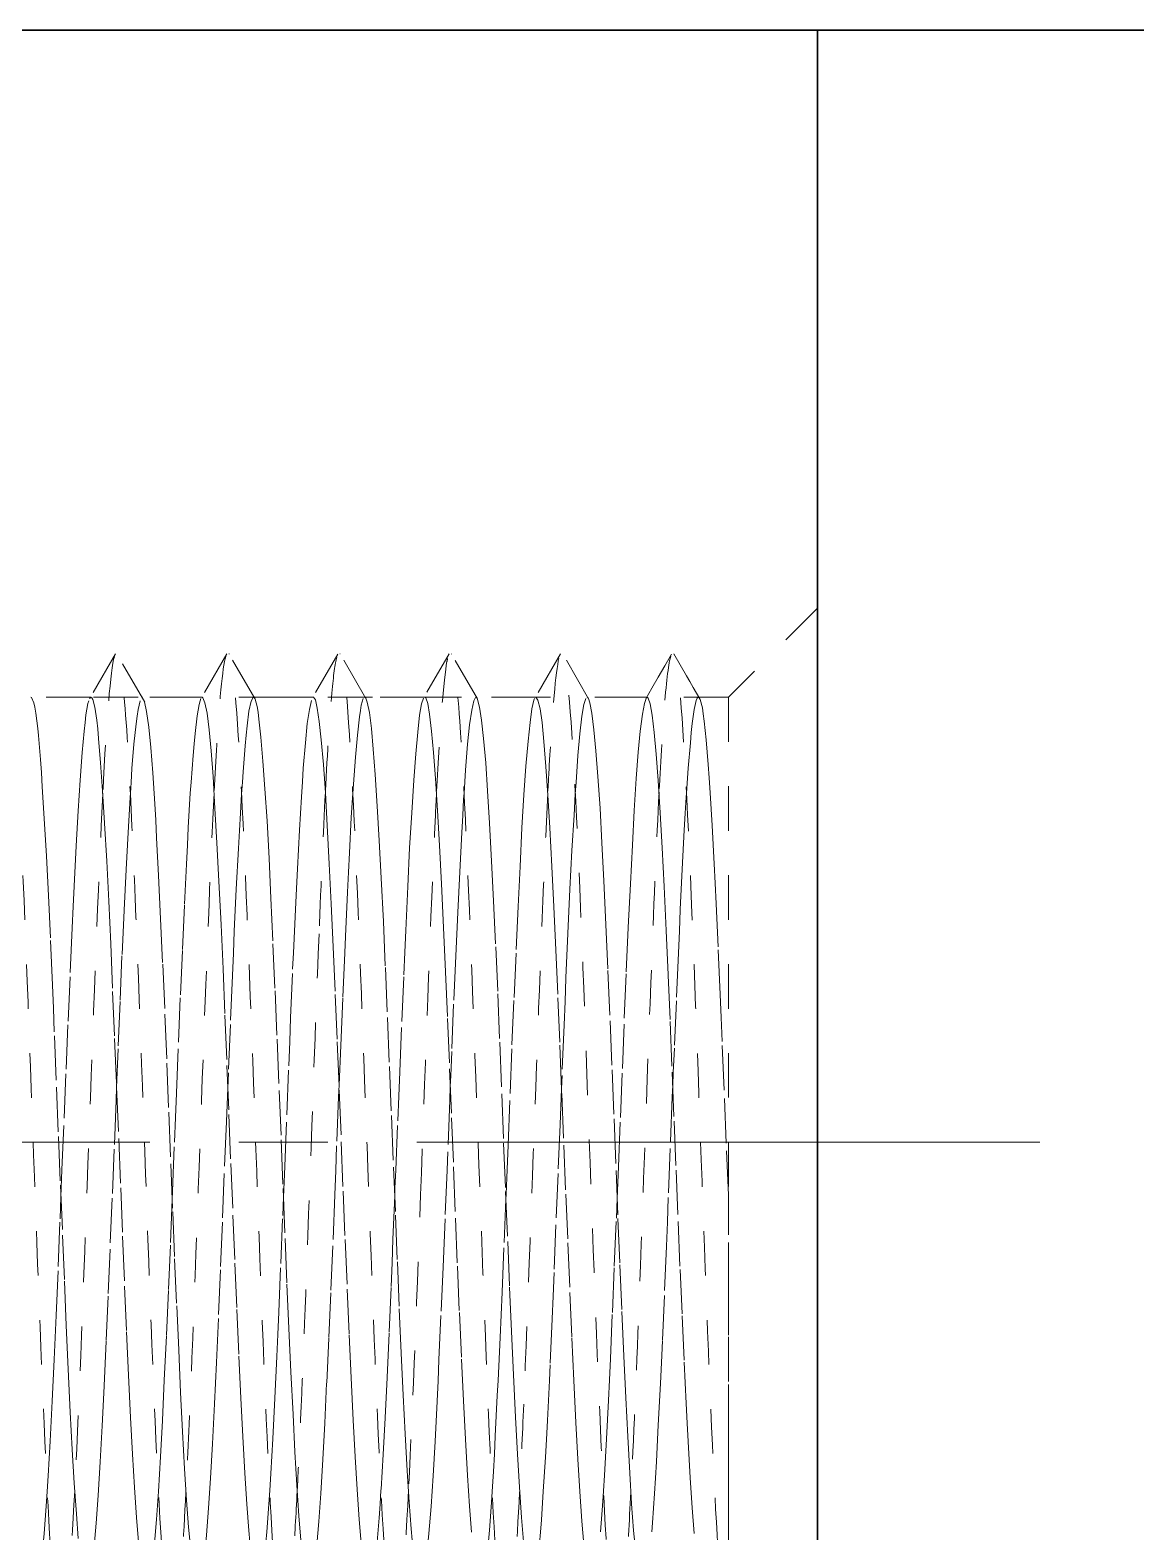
# Model space of a CAD drawing. Header units: millimetres. Extents: x -742 to 742, y -525 to 525.
# Drawn here: x -387.48 to -362.63, y -62.69 to -28.93 of the extents above; entities that cross this region are included whole.
import ezdxf

# ---------------------------------------------------------------- set-up
doc = ezdxf.new("R2010")
doc.units = ezdxf.units.MM
doc.linetypes.add('点画线', pattern=[18, 12, -2, 2, -2])
doc.linetypes.add('虚线', pattern=[2, 1, -1])
doc.layers.get('0').update_dxf_attribs({"lineweight": 35})
for name, color, linetype, lineweight in [('中心线层', 1, '点画线', 18), ('粗实线层', 7, 'Continuous', 35), ('虚线层', 6, '虚线', 18)]:
    doc.layers.add(name, color=color, linetype=linetype, lineweight=lineweight)

# ---------------------------------------------------------------- blocks, each defined once
blk = doc.blocks.new('*X8')
for p, q in [((-437.802, 60), (-387.802, 60)), ((-387.802, 60), (-387.802, -70)), ((-387.802, 60), (-323.785, 60))]:
    blk.add_line(p, q)
at = {"layer": '虚线层', "color": 7}
for p, q in [((-387.802, 46.999), (-387.802, 60)), ((-387.802, 47), (-389.802, 45)), ((-387.802, 47), (-389.802, 45)), ((-387.802, 23), (-387.802, 46.999)), ((-404.133, 45), (-405.762, 45)), ((-404.128, 45), (-405.478, 45)), ((-403.07, 45), (-404.133, 45)), ((-389.802, 45), (-403.07, 45)), ((-401.628, 45), (-402.976, 45)), ((-399.125, 45), (-400.475, 45)), ((-396.627, 45), (-397.978, 45)), ((-394.129, 45), (-395.477, 45)), ((-391.626, 45), (-392.975, 45)), ((-389.802, 45), (-390.478, 45)), ((-389.802, 45), (-389.802, 33.805)), ((-389.802, 45), (-389.802, 33.904))]:
    blk.add_line(p, q, dxfattribs=at)
for points in [[(-403.577, 45.977), (-404.161, 44.968)], [(-401.077, 45.975), (-401.661, 44.966)], [(-400.444, 44.97), (-401.028, 45.979)], [(-398.578, 45.97), (-399.163, 44.958)], [(-397.947, 44.97), (-398.531, 45.98)], [(-396.076, 45.978), (-396.66, 44.969)], [(-395.444, 44.964), (-396.027, 45.974)], [(-393.578, 45.975), (-394.161, 44.966)], [(-392.943, 44.968), (-393.527, 45.977)], [(-391.077, 45.973), (-391.229, 45.708), (-391.304, 45.577), (-391.377, 45.45), (-391.52, 45.204), (-391.66, 44.963)], [(-390.442, 44.962), (-390.593, 45.224), (-390.668, 45.352), (-390.742, 45.479), (-390.885, 45.729), (-391.026, 45.974)], [(-402.915, 44.889), (-403.497, 45.891)], [(-405.324, 44.296), (-405.369, 44.646), (-405.392, 44.778), (-405.415, 44.878), (-405.462, 44.992), (-405.478, 45)], [(-404.802, 33.77), (-404.779, 34.378), (-404.732, 35.54), (-404.687, 36.64), (-404.641, 37.719), (-404.594, 38.817), (-404.552, 39.814), (-404.53, 40.295), (-404.509, 40.753), (-404.464, 41.664), (-404.419, 42.446), (-404.373, 43.137), (-404.326, 43.757), (-404.283, 44.237), (-404.261, 44.436), (-404.24, 44.603), (-404.195, 44.862), (-404.179, 44.921)], [(-404.157, 44.975), (-404.134, 44.998)], [(-404.128, 45), (-404.111, 44.991), (-404.088, 44.954), (-404.041, 44.775), (-403.998, 44.483), (-403.976, 44.291), (-403.955, 44.074), (-403.91, 43.525), (-403.866, 42.896), (-403.82, 42.17), (-403.772, 41.313), (-403.728, 40.418), (-403.685, 39.457), (-403.641, 38.387), (-403.598, 37.328), (-403.552, 36.24), (-403.504, 35.08), (-403.459, 33.975), (-403.416, 32.883), (-403.372, 31.763), (-403.329, 30.738), (-403.284, 29.765), (-403.236, 28.811), (-403.191, 27.982), (-403.147, 27.238), (-403.102, 26.559), (-403.06, 26.018)], [(-403.024, 44.921), (-403.069, 44.722), (-403.093, 44.577), (-403.115, 44.405), (-403.162, 43.947), (-403.206, 43.399), (-403.228, 43.083), (-403.243, 42.842)], [(-402.973, 44.999), (-402.976, 45)], [(-401.879, 43.091), (-401.834, 43.69), (-401.811, 43.953), (-401.788, 44.184), (-401.741, 44.581), (-401.698, 44.838), (-401.676, 44.923), (-401.655, 44.975)], [(-401.629, 45), (-401.61, 44.988), (-401.566, 44.875), (-401.52, 44.641), (-401.472, 44.268), (-401.428, 43.797), (-401.385, 43.218), (-401.341, 42.501), (-401.298, 41.725), (-401.252, 40.867), (-401.204, 39.888), (-401.159, 38.894), (-401.116, 37.854), (-401.072, 36.722), (-401.029, 35.623), (-400.984, 34.518), (-400.936, 33.362), (-400.891, 32.282), (-400.847, 31.236), (-400.802, 30.186), (-400.76, 29.248), (-400.716, 28.38), (-400.668, 27.555), (-400.623, 26.863), (-400.578, 26.271), (-400.533, 25.763)], [(-400.485, 44.997), (-400.53, 44.911), (-400.578, 44.69), (-400.621, 44.358), (-400.643, 44.147), (-400.664, 43.911), (-400.708, 43.324), (-400.724, 43.091)], [(-400.448, 44.977), (-400.475, 45)], [(-399.413, 26.053), (-399.457, 26.602), (-399.502, 27.289), (-399.544, 28.039), (-399.587, 28.874), (-399.635, 29.833), (-399.681, 30.81), (-399.726, 31.838), (-399.771, 32.961), (-399.813, 34.054), (-399.856, 35.159), (-399.903, 36.319), (-399.949, 37.405), (-399.994, 38.462), (-400.04, 39.528), (-400.083, 40.484), (-400.125, 41.374), (-400.171, 42.226), (-400.217, 42.945), (-400.263, 43.566), (-400.309, 44.107), (-400.352, 44.508), (-400.373, 44.665), (-400.394, 44.792), (-400.44, 44.961), (-400.448, 44.977)], [(-399.579, 39.259), (-399.534, 40.232), (-399.511, 40.699), (-399.488, 41.141), (-399.441, 42.016), (-399.398, 42.76), (-399.376, 43.099), (-399.355, 43.409), (-399.31, 43.98), (-399.266, 44.411), (-399.22, 44.727), (-399.172, 44.93)], [(-399.125, 45), (-399.085, 44.946), (-399.041, 44.759), (-398.998, 44.459), (-398.952, 44.043), (-398.904, 43.486), (-398.859, 42.85), (-398.816, 42.118), (-398.772, 41.255), (-398.729, 40.355), (-398.684, 39.39), (-398.636, 38.317), (-398.591, 37.255), (-398.547, 36.166), (-398.502, 35.005), (-398.46, 33.901), (-398.416, 32.81), (-398.368, 31.692), (-398.323, 30.67), (-398.278, 29.702), (-398.233, 28.753), (-398.19, 27.929), (-398.148, 27.191), (-398.101, 26.519), (-398.055, 25.986)], [(-398.009, 44.97), (-398.052, 44.824), (-398.073, 44.705), (-398.094, 44.558), (-398.14, 44.152), (-398.185, 43.651), (-398.23, 43.044), (-398.244, 42.842)], [(-397.954, 44.982), (-397.963, 44.992), (-397.978, 45)], [(-396.888, 25.794), (-396.932, 26.31), (-396.975, 26.909), (-397.019, 27.608), (-397.067, 28.44), (-397.113, 29.313), (-397.157, 30.256), (-397.202, 31.31), (-397.244, 32.359), (-397.287, 33.44), (-397.335, 34.597), (-397.381, 35.703), (-397.426, 36.8), (-397.471, 37.93), (-397.513, 38.967), (-397.556, 39.957), (-397.603, 40.931), (-397.649, 41.784), (-397.694, 42.554), (-397.74, 43.263), (-397.783, 43.834), (-397.825, 44.298), (-397.871, 44.662), (-397.917, 44.887), (-397.954, 44.982)], [(-397.279, 34.373), (-397.234, 35.479), (-397.211, 36.035), (-397.189, 36.579), (-397.141, 37.715), (-397.098, 38.761), (-397.076, 39.271), (-397.055, 39.761), (-397.01, 40.75), (-396.966, 41.618), (-396.92, 42.405), (-396.872, 43.135), (-396.828, 43.727), (-396.785, 44.213), (-396.741, 44.602), (-396.698, 44.851), (-396.655, 44.977)], [(-396.627, 45), (-396.604, 44.985), (-396.559, 44.863), (-396.516, 44.621), (-396.472, 44.24), (-396.429, 43.761), (-396.385, 43.175), (-396.336, 42.452), (-396.291, 41.67), (-396.247, 40.807), (-396.202, 39.822), (-396.16, 38.825), (-396.116, 37.782), (-396.068, 36.648), (-396.023, 35.549), (-395.978, 34.443), (-395.933, 33.288), (-395.891, 32.211), (-395.848, 31.167), (-395.801, 30.121), (-395.755, 29.187), (-395.709, 28.324), (-395.664, 27.505), (-395.621, 26.82), (-395.579, 26.235)], [(-395.483, 44.998), (-395.525, 44.92), (-395.571, 44.708), (-395.617, 44.384), (-395.663, 43.945), (-395.709, 43.365), (-395.744, 42.842)], [(-395.451, 44.977), (-395.477, 45)], [(-394.406, 26.02), (-394.451, 26.561), (-394.499, 27.241), (-394.544, 27.985), (-394.588, 28.815), (-394.632, 29.769), (-394.675, 30.742), (-394.719, 31.767), (-394.767, 32.888), (-394.813, 33.98), (-394.857, 35.084), (-394.902, 36.245), (-394.944, 37.333), (-394.987, 38.392), (-395.035, 39.461), (-395.081, 40.422), (-395.126, 41.316), (-395.171, 42.174), (-395.213, 42.899), (-395.256, 43.528), (-395.303, 44.076), (-395.349, 44.484), (-395.394, 44.776), (-395.44, 44.954), (-395.451, 44.977)], [(-394.802, 33.72), (-394.798, 33.831), (-394.776, 34.387), (-394.755, 34.935), (-394.71, 36.096), (-394.666, 37.187), (-394.62, 38.251), (-394.572, 39.327), (-394.528, 40.296), (-394.485, 41.2), (-394.441, 42.069), (-394.398, 42.807), (-394.352, 43.449), (-394.304, 44.013), (-394.259, 44.436), (-394.216, 44.744), (-394.172, 44.939), (-394.157, 44.974)], [(-394.129, 45), (-394.129, 45), (-394.085, 44.938), (-394.036, 44.742), (-393.991, 44.434), (-393.947, 44.01), (-393.902, 43.446), (-393.86, 42.803), (-393.816, 42.065), (-393.768, 41.196), (-393.723, 40.292), (-393.678, 39.323), (-393.633, 38.247), (-393.591, 37.182), (-393.548, 36.091), (-393.501, 34.93), (-393.455, 33.827), (-393.41, 32.737), (-393.364, 31.622), (-393.321, 30.603), (-393.279, 29.638), (-393.233, 28.695), (-393.187, 27.876), (-393.141, 27.145), (-393.095, 26.48), (-393.052, 25.954)], [(-393.003, 44.975), (-393.049, 44.838), (-393.094, 44.579), (-393.14, 44.182), (-393.183, 43.688), (-393.225, 43.088), (-393.242, 42.828)], [(-392.947, 44.975), (-392.956, 44.989), (-392.975, 45)], [(-391.883, 25.765), (-391.931, 26.273), (-391.976, 26.866), (-392.018, 27.558), (-392.063, 28.384), (-392.106, 29.252), (-392.151, 30.191), (-392.199, 31.241), (-392.244, 32.287), (-392.288, 33.366), (-392.332, 34.523), (-392.375, 35.629), (-392.419, 36.727), (-392.467, 37.858), (-392.513, 38.899), (-392.557, 39.892), (-392.602, 40.871), (-392.644, 41.729), (-392.687, 42.505), (-392.735, 43.221), (-392.781, 43.799), (-392.826, 44.27), (-392.871, 44.642), (-392.913, 44.876), (-392.947, 44.975)], [(-392.302, 33.735), (-392.272, 34.448), (-392.228, 35.554), (-392.185, 36.653), (-392.141, 37.787), (-392.098, 38.83), (-392.052, 39.827), (-392.004, 40.81), (-391.959, 41.674), (-391.916, 42.455), (-391.872, 43.178), (-391.829, 43.764), (-391.785, 44.242), (-391.736, 44.622), (-391.691, 44.864), (-391.653, 44.976)], [(-391.626, 45), (-391.602, 44.98), (-391.56, 44.851), (-391.516, 44.601), (-391.468, 44.211), (-391.423, 43.725), (-391.378, 43.132), (-391.333, 42.402), (-391.291, 41.614), (-391.248, 40.745), (-391.201, 39.757), (-391.155, 38.756), (-391.11, 37.71), (-391.064, 36.575), (-391.021, 35.475), (-390.979, 34.369), (-390.933, 33.214), (-390.887, 32.139), (-390.841, 31.098), (-390.795, 30.056), (-390.752, 29.126), (-390.73, 28.684), (-390.709, 28.269), (-390.664, 27.455), (-390.619, 26.777), (-390.573, 26.199)], [(-390.481, 44.999), (-390.504, 44.979), (-390.526, 44.93), (-390.571, 44.725), (-390.613, 44.409), (-390.635, 44.206), (-390.656, 43.978), (-390.703, 43.406), (-390.743, 42.845)], [(-389.802, 33.805), (-389.85, 34.979), (-389.9, 36.17), (-389.944, 37.26), (-389.966, 37.799), (-389.988, 38.322), (-390.032, 39.394), (-390.075, 40.359), (-390.097, 40.821), (-390.119, 41.259), (-390.167, 42.121), (-390.213, 42.853), (-390.235, 43.186), (-390.257, 43.489), (-390.302, 44.045), (-390.344, 44.46), (-390.366, 44.626), (-390.387, 44.76), (-390.435, 44.947), (-390.448, 44.974)], [(-401.887, 25.824), (-401.935, 26.347), (-401.981, 26.953), (-402.026, 27.658), (-402.071, 28.496), (-402.113, 29.375), (-402.156, 30.322), (-402.203, 31.38), (-402.249, 32.431), (-402.294, 33.514), (-402.34, 34.672), (-402.383, 35.777), (-402.425, 36.874), (-402.471, 38.001), (-402.517, 39.036), (-402.563, 40.021), (-402.609, 40.991), (-402.652, 41.839), (-402.673, 42.235), (-402.694, 42.603), (-402.74, 43.305), (-402.785, 43.869), (-402.83, 44.325), (-402.878, 44.681), (-402.921, 44.898), (-402.922, 44.901)], [(-404.413, 26.087), (-404.456, 26.642), (-404.503, 27.336), (-404.549, 28.092), (-404.594, 28.933), (-404.64, 29.897), (-404.683, 30.878), (-404.725, 31.909), (-404.771, 33.034), (-404.817, 34.129), (-404.863, 35.234), (-404.909, 36.392), (-404.952, 37.478), (-404.973, 38.014), (-404.994, 38.532), (-405.04, 39.594), (-405.085, 40.547), (-405.13, 41.432), (-405.178, 42.277), (-405.221, 42.99), (-405.243, 43.312), (-405.264, 43.605), (-405.308, 44.138), (-405.324, 44.296)], [(-402.302, 33.707), (-402.294, 33.892), (-402.252, 34.996), (-402.23, 35.553), (-402.209, 36.1), (-402.164, 37.247), (-402.119, 38.309), (-402.073, 39.331), (-402.026, 40.347), (-401.983, 41.248), (-401.961, 41.673), (-401.94, 42.072), (-401.895, 42.845), (-401.879, 43.091)], [(-400.724, 43.091), (-400.742, 42.825)], [(-403.243, 42.842), (-403.249, 42.748), (-403.293, 41.962), (-403.338, 41.127), (-403.383, 40.217), (-403.431, 39.191), (-403.475, 38.163), (-403.518, 37.096), (-403.552, 36.228)], [(-400.742, 42.825), (-400.769, 42.393), (-400.793, 42.006), (-400.815, 41.604), (-400.862, 40.688), (-400.906, 39.745), (-400.928, 39.247), (-400.949, 38.744), (-400.993, 37.642), (-401.038, 36.561), (-401.052, 36.217)], [(-398.244, 42.842), (-398.278, 42.301), (-398.321, 41.501), (-398.343, 41.068), (-398.364, 40.622), (-398.408, 39.624), (-398.424, 39.259)], [(-395.744, 42.842), (-395.752, 42.709), (-395.773, 42.342), (-395.794, 41.959), (-395.84, 41.078), (-395.885, 40.164), (-395.93, 39.187), (-395.978, 38.105), (-396.021, 37.036), (-396.043, 36.488), (-396.052, 36.249)], [(-393.242, 42.828), (-393.271, 42.351), (-393.317, 41.558), (-393.363, 40.684), (-393.409, 39.691), (-393.452, 38.687), (-393.473, 38.163), (-393.494, 37.638), (-393.54, 36.5), (-393.552, 36.2)], [(-390.743, 42.845), (-390.749, 42.757), (-390.772, 42.393), (-390.794, 42.012), (-390.84, 41.138), (-390.883, 40.228), (-390.904, 39.745), (-390.925, 39.255), (-390.971, 38.176), (-391.017, 37.109), (-391.04, 36.562), (-391.052, 36.275)], [(-399.802, 33.761), (-399.773, 34.452), (-399.726, 35.615), (-399.683, 36.713), (-399.661, 37.26), (-399.64, 37.791), (-399.595, 38.887), (-399.579, 39.259)], [(-398.424, 39.259), (-398.47, 38.234), (-398.493, 37.702), (-398.515, 37.169), (-398.552, 36.285)], [(-403.552, 36.228), (-403.563, 35.947), (-403.606, 34.842), (-403.651, 33.739), (-403.699, 32.596), (-403.744, 31.539), (-403.788, 30.524), (-403.832, 29.516), (-403.875, 28.626), (-403.919, 27.814), (-403.967, 27.056), (-404.013, 26.434), (-404.057, 25.916), (-404.102, 25.492), (-404.144, 25.208), (-404.187, 25.044), (-404.198, 25.022)], [(-401.052, 36.217), (-401.083, 35.461), (-401.131, 34.298), (-401.175, 33.201), (-401.218, 32.126), (-401.263, 31.033), (-401.306, 30.044), (-401.351, 29.115), (-401.399, 28.217), (-401.444, 27.447), (-401.488, 26.769), (-401.532, 26.165), (-401.575, 25.702), (-401.619, 25.352), (-401.667, 25.112), (-401.704, 25.018)], [(-398.552, 36.285), (-398.563, 36.022), (-398.606, 34.917), (-398.628, 34.36), (-398.649, 33.813), (-398.693, 32.668), (-398.738, 31.609), (-398.783, 30.591), (-398.831, 29.579), (-398.875, 28.684), (-398.918, 27.867), (-398.963, 27.101), (-399.006, 26.472), (-399.051, 25.948), (-399.099, 25.516), (-399.144, 25.223), (-399.188, 25.051), (-399.2, 25.023)], [(-396.052, 36.249), (-396.064, 35.943), (-396.108, 34.781), (-396.125, 34.373)], [(-393.552, 36.2), (-393.585, 35.4), (-393.63, 34.294), (-393.678, 33.141), (-393.721, 32.067), (-393.743, 31.539), (-393.764, 31.029), (-393.808, 29.991), (-393.825, 29.642)], [(-391.052, 36.275), (-391.063, 36.017), (-391.109, 34.856), (-391.152, 33.752), (-391.173, 33.201), (-391.194, 32.664), (-391.24, 31.551), (-391.285, 30.536), (-391.308, 30.044), (-391.33, 29.575), (-391.378, 28.637), (-391.421, 27.824), (-391.443, 27.447), (-391.464, 27.099), (-391.508, 26.44), (-391.525, 26.237)], [(-397.302, 33.793), (-397.295, 33.967), (-397.279, 34.373)], [(-396.125, 34.373), (-396.17, 33.275), (-396.193, 32.729), (-396.215, 32.198), (-396.263, 31.102), (-396.306, 30.109), (-396.328, 29.631), (-396.349, 29.176), (-396.393, 28.271), (-396.438, 27.496), (-396.483, 26.812), (-396.531, 26.201), (-396.576, 25.73), (-396.618, 25.372), (-396.663, 25.123), (-396.697, 25.023)], [(-405.111, 27.15), (-405.09, 27.499), (-405.048, 28.275), (-405, 29.18), (-404.955, 30.113), (-404.909, 31.106), (-404.863, 32.202), (-404.821, 33.279), (-404.802, 33.77)], [(-397.611, 27.178), (-397.609, 27.197), (-397.564, 27.976), (-397.519, 28.805), (-397.473, 29.709), (-397.426, 30.73), (-397.383, 31.754), (-397.361, 32.287), (-397.34, 32.819), (-397.302, 33.793)], [(-389.802, 24), (-389.802, 24.14), (-389.802, 24.26), (-389.802, 24.41), (-389.802, 24.828), (-389.802, 25.35), (-389.802, 25.657), (-389.802, 25.987), (-389.802, 26.774), (-389.802, 27.618), (-389.802, 28.079), (-389.802, 28.552), (-389.802, 29.621), (-389.802, 30.658), (-389.802, 31.199), (-389.802, 31.741), (-389.802, 32.914), (-389.802, 33.805)], [(-402.61, 27.149), (-402.609, 27.15), (-402.563, 27.922), (-402.521, 28.746), (-402.479, 29.646), (-402.432, 30.663), (-402.387, 31.684), (-402.341, 32.746), (-402.302, 33.707)], [(-400.111, 27.172), (-400.087, 27.549), (-400.041, 28.331), (-399.994, 29.241), (-399.952, 30.179), (-399.93, 30.674), (-399.909, 31.176), (-399.864, 32.274), (-399.819, 33.353), (-399.802, 33.761)], [(-394.979, 29.642), (-394.934, 30.607), (-394.911, 31.115), (-394.889, 31.626), (-394.841, 32.742), (-394.802, 33.72)], [(-392.611, 27.161), (-392.589, 27.508), (-392.541, 28.327), (-392.498, 29.191), (-392.476, 29.653), (-392.455, 30.125), (-392.41, 31.172), (-392.366, 32.215), (-392.32, 33.293), (-392.302, 33.735)], [(-395.11, 27.147), (-395.083, 27.599), (-395.061, 27.985), (-395.04, 28.387), (-394.995, 29.302), (-394.979, 29.642)], [(-393.825, 29.642), (-393.87, 28.742), (-393.893, 28.318), (-393.915, 27.919), (-393.963, 27.147), (-394.006, 26.512), (-394.028, 26.23), (-394.049, 25.98), (-394.093, 25.539), (-394.138, 25.239), (-394.183, 25.059), (-394.189, 25.045)], [(-405.36, 25.011), (-405.316, 25.124), (-405.268, 25.374), (-405.223, 25.732), (-405.178, 26.203), (-405.133, 26.815), (-405.111, 27.15)], [(-402.833, 25.059), (-402.79, 25.24), (-402.748, 25.541), (-402.701, 25.982), (-402.655, 26.514), (-402.61, 27.149)], [(-400.355, 25.015), (-400.309, 25.136), (-400.263, 25.394), (-400.221, 25.76), (-400.179, 26.239), (-400.132, 26.858), (-400.111, 27.172)], [(-397.879, 25), (-397.879, 25), (-397.832, 25.068), (-397.787, 25.257), (-397.741, 25.566), (-397.694, 26.014), (-397.652, 26.554), (-397.63, 26.865), (-397.611, 27.178)], [(-395.352, 25.019), (-395.33, 25.069), (-395.309, 25.149), (-395.264, 25.415), (-395.219, 25.789), (-395.173, 26.275), (-395.126, 26.901), (-395.11, 27.147)], [(-392.679, 26.237), (-392.634, 26.822), (-392.611, 27.156), (-392.611, 27.161)]]:
    blk.add_lwpolyline(points, dxfattribs=at)
for points in [[(-401.086, 45.956), (-401.158, 45.781), (-401.23, 45.074), (-401.302, 43.9)], [(-403.602, 45.913), (-403.688, 45.613), (-403.775, 44.52), (-403.861, 42.847)], [(-401.302, 43.9), (-401.322, 43.579), (-401.341, 43.225), (-401.361, 42.842)], [(-398.86, 42.861), (-398.907, 41.949), (-398.954, 40.873), (-399.002, 39.685)], [(-394.402, 29.106), (-394.433, 28.387), (-394.463, 27.726), (-394.494, 27.136)], [(-404.493, 27.153), (-404.579, 25.481), (-404.665, 24.388), (-404.752, 24.087)], [(-391.994, 27.134), (-392.03, 26.441), (-392.066, 25.841), (-392.102, 25.36)]]:
    blk.add_open_spline(points, degree=3, dxfattribs=at)
for points, knots in [([(-399.826, 24.021), (-399.839, 24.041), (-399.852, 24.079), (-399.96, 24.55), (-400.056, 25.937), (-400.248, 30.035), (-400.343, 32.685), (-400.535, 38.001), (-400.631, 40.589), (-400.823, 44.467), (-400.918, 45.7), (-401.019, 45.962), (-401.023, 45.971), (-401.028, 45.979)], [0, 0, 0, 0, 213.674601, 213.674601, 1816.399538, 1816.399538, 3419.124474, 3419.124474, 5021.849411, 5021.849411, 6624.574347, 6624.574347, 6698.102045, 6698.102045, 6698.102045, 6698.102045]), ([(-397.328, 24.024), (-397.407, 24.17), (-397.485, 24.965), (-397.66, 27.936), (-397.756, 30.324), (-397.948, 35.549), (-398.044, 38.308), (-398.235, 42.887), (-398.331, 44.638), (-398.461, 45.757), (-398.496, 45.93), (-398.531, 45.979)], [0, 0, 0, 0, 1112.493828, 1112.493828, 2463.559339, 2463.559339, 3814.62485, 3814.62485, 5165.69036, 5165.69036, 5653.076053, 5653.076053, 5653.076053, 5653.076053]), ([(-394.825, 24.023), (-394.876, 24.104), (-394.926, 24.448), (-395.073, 26.178), (-395.169, 28.189), (-395.36, 33.07), (-395.456, 35.868), (-395.648, 40.927), (-395.744, 43.113), (-395.902, 45.352), (-395.965, 45.864), (-396.027, 45.974)], [0, 0, 0, 0, 707.315827, 707.315827, 2045.585407, 2045.585407, 3383.854987, 3383.854987, 4722.124567, 4722.124567, 5596.841422, 5596.841422, 5596.841422, 5596.841422]), ([(-392.349, 24.077), (-392.362, 24.12), (-392.376, 24.183), (-392.485, 24.844), (-392.581, 26.382), (-392.773, 30.685), (-392.869, 33.386), (-393.06, 38.682), (-393.156, 41.197), (-393.343, 44.757), (-393.435, 45.813), (-393.527, 45.977)], [0, 0, 0, 0, 190.427125, 190.427125, 1543.206509, 1543.206509, 2895.985892, 2895.985892, 4248.765276, 4248.765276, 5541.291101, 5541.291101, 5541.291101, 5541.291101]), ([(-391.096, 45.928), (-391.144, 45.783), (-391.191, 45.404), (-391.28, 44.295), (-391.32, 43.639), (-391.36, 42.864)], [0, 0, 0, 0, 1413.261323, 1413.261323, 2596.344405, 2596.344405, 2596.344405, 2596.344405]), ([(-389.826, 24.021), (-389.914, 24.174), (-390.002, 25.14), (-390.185, 28.507), (-390.281, 30.982), (-390.473, 36.259), (-390.569, 38.983), (-390.76, 43.382), (-390.856, 44.992), (-390.977, 45.825), (-391.001, 45.931), (-391.026, 45.974)], [0, 0, 0, 0, 1218.669857, 1218.669857, 2550.652575, 2550.652575, 3882.635293, 3882.635293, 5214.618011, 5214.618011, 5558.693694, 5558.693694, 5558.693694, 5558.693694]), ([(-402.327, 24.026), (-402.368, 24.097), (-402.41, 24.345), (-402.548, 25.749), (-402.643, 27.634), (-402.835, 32.372), (-402.931, 35.156), (-403.123, 40.308), (-403.218, 42.601), (-403.375, 45.047), (-403.436, 45.658), (-403.497, 45.891)], [0, 0, 0, 0, 608.269309, 608.269309, 2006.284345, 2006.284345, 3404.299381, 3404.299381, 4802.314417, 4802.314417, 5691.417022, 5691.417022, 5691.417022, 5691.417022]), ([(-398.605, 45.896), (-398.642, 45.763), (-398.678, 45.496), (-398.763, 44.561), (-398.811, 43.797), (-398.86, 42.861)], [0, 0, 0, 0, 1130.647192, 1130.647192, 2642.878583, 2642.878583, 2642.878583, 2642.878583]), ([(-396.113, 45.872), (-396.117, 45.852), (-396.122, 45.83), (-396.205, 45.4), (-396.283, 44.354), (-396.361, 42.846)], [0, 0, 0, 0, 150.259232, 150.259232, 2627.196657, 2627.196657, 2627.196657, 2627.196657]), ([(-393.611, 45.874), (-393.683, 45.575), (-393.755, 44.747), (-393.838, 43.276), (-393.849, 43.066), (-393.861, 42.847)], [0, 0, 0, 0, 2257.347068, 2257.347068, 2611.683058, 2611.683058, 2611.683058, 2611.683058]), ([(-404.826, 24.023), (-404.897, 24.146), (-404.968, 24.791), (-405.135, 27.394), (-405.231, 29.685), (-405.423, 34.836), (-405.518, 37.621), (-405.71, 42.36), (-405.806, 44.245), (-405.902, 45.226)], [0, 0, 0, 0, 931.551792, 931.551792, 2187.409754, 2187.409754, 3443.267716, 3443.267716, 4699.125678, 4699.125678, 4699.125678, 4699.125678]), ([(-403.861, 42.847), (-403.87, 42.664), (-403.88, 42.473), (-403.985, 40.282), (-404.081, 37.662), (-404.273, 32.343), (-404.368, 29.723), (-404.474, 27.529), (-404.483, 27.338), (-404.493, 27.153)], [0, 0, 0, 0, 212.271013, 212.271013, 2360.972139, 2360.972139, 4509.673265, 4509.673265, 4723.15811, 4723.15811, 4723.15811, 4723.15811]), ([(-401.361, 42.842), (-401.437, 41.364), (-401.513, 39.463), (-401.685, 34.807), (-401.781, 32.033), (-401.916, 28.752), (-401.955, 27.886), (-401.994, 27.132)], [0, 0, 0, 0, 1321.765443, 1321.765443, 2985.231287, 2985.231287, 3664.068168, 3664.068168, 3664.068168, 3664.068168]), ([(-396.361, 42.846), (-396.379, 42.502), (-396.397, 42.133), (-396.51, 39.642), (-396.606, 36.968), (-396.702, 34.31)], [0, 0, 0, 0, 410.185438, 410.185438, 2617.140944, 2617.140944, 2617.140944, 2617.140944]), ([(-393.861, 42.847), (-393.945, 41.205), (-394.03, 39.038), (-394.21, 34.095), (-394.306, 31.355), (-394.402, 29.106)], [0, 0, 0, 0, 1219.074005, 1219.074005, 2600.817296, 2600.817296, 2600.817296, 2600.817296]), ([(-391.36, 42.864), (-391.415, 41.789), (-391.471, 40.487), (-391.623, 36.577), (-391.719, 33.776), (-391.874, 29.71), (-391.934, 28.291), (-391.994, 27.134)], [0, 0, 0, 0, 942.565256, 942.565256, 2563.666571, 2563.666571, 3577.252691, 3577.252691, 3577.252691, 3577.252691]), ([(-399.002, 39.685), (-399.098, 37.276), (-399.194, 34.486), (-399.357, 30.12), (-399.425, 28.465), (-399.493, 27.147)], [0, 0, 0, 0, 1533.282394, 1533.282394, 2621.713923, 2621.713923, 2621.713923, 2621.713923]), ([(-396.702, 34.31), (-396.798, 31.653), (-396.894, 29.103), (-396.99, 27.206), (-396.991, 27.19), (-396.992, 27.174)], [0, 0, 0, 0, 2567.062617, 2567.062617, 2589.236242, 2589.236242, 2589.236242, 2589.236242]), ([(-401.994, 27.132), (-402.051, 26.04), (-402.108, 25.184), (-402.188, 24.425), (-402.212, 24.259), (-402.236, 24.152)], [0, 0, 0, 0, 1826.836302, 1826.836302, 2598.416233, 2598.416233, 2598.416233, 2598.416233]), ([(-399.493, 27.147), (-399.521, 26.609), (-399.549, 26.127), (-399.633, 24.875), (-399.69, 24.333), (-399.746, 24.113)], [0, 0, 0, 0, 853.119217, 853.119217, 2582.748465, 2582.748465, 2582.748465, 2582.748465]), ([(-396.992, 27.174), (-397.087, 25.322), (-397.182, 24.187), (-397.277, 24.021), (-397.277, 24.021), (-397.277, 24.021)], [0, 0, 0, 0, 2565.303645, 2565.303645, 2567.690043, 2567.690043, 2567.690043, 2567.690043]), ([(-394.494, 27.136), (-394.559, 25.88), (-394.624, 24.941), (-394.713, 24.251), (-394.737, 24.126), (-394.761, 24.06)], [0, 0, 0, 0, 1865.95572, 1865.95572, 2551.747123, 2551.747123, 2551.747123, 2551.747123])]:
    blk.add_open_spline(points, degree=3, knots=knots, dxfattribs=at)
blk = doc.blocks.new('*X7')
at = {"layer": '中心线层'}
for p, q in [((-384.802, 35), (-440.802, 35)), ((-394.802, 35), (-382.802, 35)), ((-394.802, 35), (-382.802, 35))]:
    blk.add_line(p, q, dxfattribs=at)
at = {"color": 0, "linetype": 'ByBlock'}
blk.add_blockref('*X8', (0, 0), dxfattribs=at)

msp = doc.modelspace()

# ---------------------------------------------------------------- block references
at = {"layer": '粗实线层'}
msp.add_blockref('*X7', (18.013, -88.929), dxfattribs=at)

doc.saveas('drawing.dxf')
